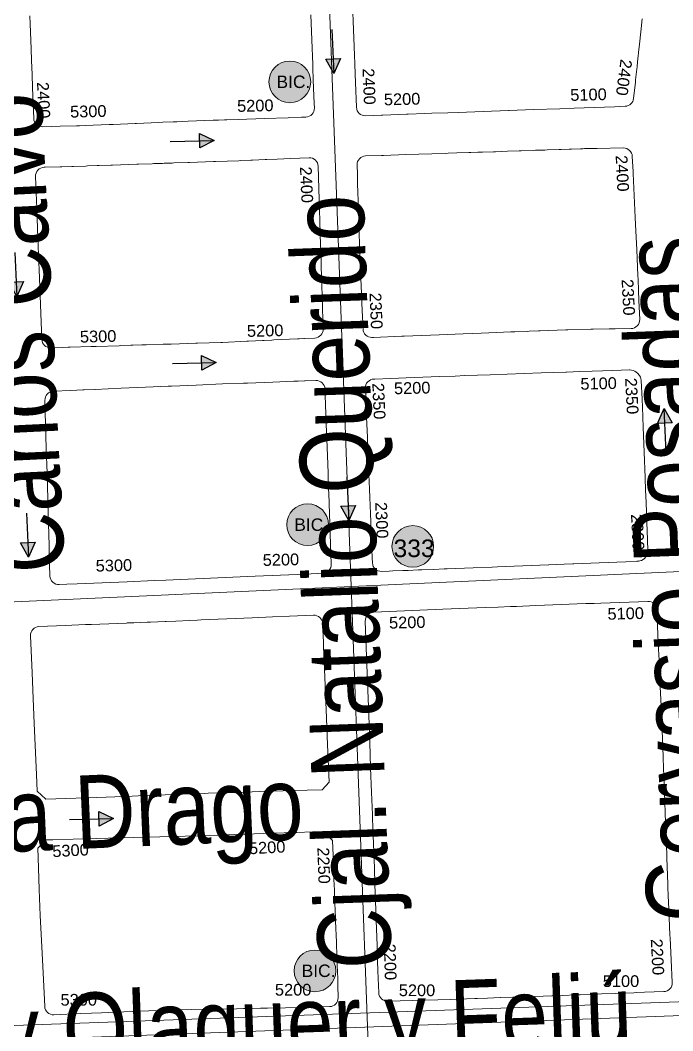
# Model space of a CAD drawing. Header units: millimetres. Extents: x 11558 to 23675, y 49449 to 61482.
# Drawn here: x 15388 to 15610.6, y 55767 to 56111.9 of the extents above; entities that cross this region are included whole.
import ezdxf

# ---------------------------------------------------------------- set-up
doc = ezdxf.new("R2010")
doc.units = ezdxf.units.MM
for name, color, linetype in [('0. plano base - nombres calles', 22, 'Continuous'), ('0. Plano Base - PLANO', 254, 'Continuous'), ('0. Plano base - sentido calles', 253, 'Continuous'), ('7. puesta en valor CC la lucila', 212, 'Continuous'), ('numeración', 7, 'Continuous')]:
    doc.layers.add(name, color=color, linetype=linetype)
doc.layers.add('Linea 707 - ex333', color=7, linetype='Continuous', true_color=0xad002b)
doc.layers.add('Linea 707 - ex333 -', color=7, linetype='Continuous', true_color=0x616161)
doc.layers.add('Linea Bicentenario Nueva', color=7, linetype='Continuous', true_color=0x0000cc, transparency=0.05)
doc.layers.add('Linea Bicentenario Original', color=7, linetype='Continuous', true_color=0x0000cc, transparency=0.5)
doc.layers.get('7. puesta en valor CC la lucila').off()
doc.styles.get("Standard").update_dxf_attribs({"font": 'arial.ttf'})

# ---------------------------------------------------------------- blocks, each defined once
blk = doc.blocks.new('MANZANAS')
at = {"layer": '0. Plano Base - PLANO', "color": 0, "linetype": 'Continuous', "lineweight": 5}
for points in [[(5635131.87, 6178135.07), (5635133.47, 6178130.96), (5635135, 6178127.04), (5635136.04, 6178124.39), (5635136.56, 6178123.06), (5635136.77, 6178122.53), (5635137.8, 6178119.88), (5635139.48, 6178115.58), (5635139.7, 6178115.02), (5635139.76, 6178114.86), (5635141.8, 6178109.64, -0.373016), (5635140.49, 6178105.94), (5635137.31, 6178104.14), (5635128.28, 6178099.03), (5635125.32, 6178097.35), (5635121.07, 6178094.94), (5635113.28, 6178090.53), (5635106.02, 6178086.43), (5635105.8, 6178086.3), (5635098.3, 6178082.05), (5635090.83, 6178077.82), (5635087.81, 6178076.12), (5635083.04, 6178073.41), (5635080.85, 6178072.17), (5635075.98, 6178069.41), (5635075.56, 6178069.17), (5635068.52, 6178065.18), (5635068.06, 6178064.91), (5635065.59, 6178063.5), (5635063.38, 6178062.26, -0.412824), (5635059.3, 6178063.38), (5635055.1, 6178070.76), (5635053.72, 6178073.18), (5635051.97, 6178076.25), (5635050.48, 6178078.86), (5635047.61, 6178083.89), (5635044.72, 6178088.97), (5635043.25, 6178091.54)], [(5635030.92, 6178084.19), (5635035.16, 6178076.74), (5635039.33, 6178069.41), (5635039.79, 6178068.61), (5635041.98, 6178064.76), (5635044.6, 6178060.17), (5635045.92, 6178057.85), (5635046.65, 6178056.56, -0.415357), (5635045.52, 6178052.46), (5635044.23, 6178051.74), (5635040.71, 6178049.75), (5635040.29, 6178049.52), (5635033.21, 6178045.52), (5635025.43, 6178041.13), (5635022.03, 6178039.21), (5635021.34, 6178038.81), (5635019.51, 6178037.78), (5635017.93, 6178036.89), (5635010.51, 6178032.68), (5635007.14, 6178030.74), (5635006.14, 6178030.16), (5635003.02, 6178028.37), (5635001.75, 6178027.64), (5634995.23, 6178023.88), (5634994.88, 6178023.69), (5634988.33, 6178019.92), (5634987.99, 6178019.72), (5634987.14, 6178019.24), (5634980.03, 6178015.21), (5634978.37, 6178014.24), (5634977.44, 6178013.72), (5634972.58, 6178011.02), (5634967.4, 6178008.15, -0.411281), (5634963.34, 6178009.29), (5634960.98, 6178013.43), (5634958.16, 6178018.4), (5634955.91, 6178022.34), (5634953.58, 6178026.45), (5634951.62, 6178029.89), (5634947.39, 6178037.34), (5634946.04, 6178039.7)]]:
    blk.add_lwpolyline(points, format="xyb", dxfattribs=at)
for points in [[(5635100.69, 6177996.41), (5635100.17, 6177996.12, -0.405751), (5635096.15, 6177997.27), (5635093.01, 6178002.72), (5635092.92, 6178002.87), (5635091.76, 6178004.9), (5635088.69, 6178010.23), (5635086.79, 6178013.53), (5635084.33, 6178017.81), (5635081.67, 6178022.57), (5635080.08, 6178025.4), (5635075.92, 6178032.83), (5635071.69, 6178040.39), (5635070.14, 6178043.15), (5635068.54, 6178046, -0.41422), (5635069.69, 6178050.09), (5635074.41, 6178052.73), (5635075.05, 6178053.07), (5635081.72, 6178056.82), (5635089.43, 6178061.15), (5635093.61, 6178063.49), (5635094.24, 6178063.84), (5635096.9, 6178065.36), (5635100.42, 6178067.33), (5635101.05, 6178067.68), (5635103.12, 6178068.85), (5635103.75, 6178069.21), (5635104.52, 6178069.66), (5635107.73, 6178071.45), (5635108.36, 6178071.81), (5635111.94, 6178073.84), (5635115.38, 6178075.76), (5635116, 6178076.12), (5635119.63, 6178078.18), (5635120.27, 6178078.52), (5635123.05, 6178080.08), (5635123.68, 6178080.44), (5635127.24, 6178082.47), (5635127.88, 6178082.82), (5635130.3, 6178084.18), (5635130.93, 6178084.54), (5635133.65, 6178086.07), (5635134.28, 6178086.42), (5635134.82, 6178086.74), (5635135.46, 6178087.08), (5635137.69, 6178088.28), (5635137.97, 6178088.44), (5635138.32, 6178088.63), (5635138.61, 6178088.78), (5635146.47, 6178093.03, -0.404698), (5635150.49, 6178091.9), (5635153.12, 6178087.39), (5635153.47, 6178086.79), (5635161.02, 6178073.83), (5635162.24, 6178071.74), (5635166.55, 6178064.35), (5635170.97, 6178056.71), (5635171.62, 6178055.57), (5635173.46, 6178052.34), (5635175.22, 6178049.26), (5635178.4, 6178043.68, -0.420077), (5635177.23, 6178039.56), (5635172.49, 6178036.98), (5635171.33, 6178036.35), (5635170.69, 6178036), (5635165.82, 6178033.35), (5635165.18, 6178033.01), (5635158.27, 6178029.24), (5635157.63, 6178028.9), (5635150.09, 6178024.61), (5635149.58, 6178024.3), (5635146.83, 6178022.72), (5635146.2, 6178022.37), (5635142.5, 6178020.28), (5635141.41, 6178019.64), (5635134.85, 6178015.91), (5635132.58, 6178014.62), (5635127.18, 6178011.54), (5635120.15, 6178007.52), (5635112.26, 6178003.03), (5635109.69, 6178001.55), (5635109.06, 6178001.19)], [(5635056.98, 6178039.49), (5635064.38, 6178026.27), (5635065.98, 6178023.42), (5635068.47, 6178018.96), (5635072.65, 6178011.5), (5635073.49, 6178010), (5635073.78, 6178009.46), (5635076.64, 6178004.36), (5635076.98, 6178003.75), (5635078.52, 6178001), (5635080.72, 6177997.06), (5635084.1, 6177991.03, -0.409136), (5635082.99, 6177986.97), (5635079.93, 6177985.19), (5635079.78, 6177985.1), (5635078.36, 6177984.28), (5635077.84, 6177983.98), (5635070.84, 6177979.9), (5635070.32, 6177979.61), (5635068.05, 6177978.28), (5635067.53, 6177977.98), (5635063.44, 6177975.6), (5635062.92, 6177975.3), (5635055.76, 6177971.14), (5635055.24, 6177970.84), (5635048.3, 6177966.94), (5635047.77, 6177966.65), (5635040.46, 6177962.55), (5635039.93, 6177962.26), (5635038.56, 6177961.49), (5635038.04, 6177961.2), (5635033.03, 6177958.39), (5635032.5, 6177958.09), (5635032.27, 6177957.96), (5635031.74, 6177957.67), (5635029.06, 6177956.16), (5635028.42, 6177955.81), (5635025.48, 6177954.16), (5635024.96, 6177953.87), (5635018.15, 6177950.05), (5635017.69, 6177949.79), (5635017.62, 6177949.76), (5635017.17, 6177949.5), (5635016.64, 6177949.2), (5635010.33, 6177945.67), (5635009.81, 6177945.38), (5635007.99, 6177944.36), (5635004.64, 6177942.48, -0.412343), (5635000.57, 6177943.61), (5634988.76, 6177964.35), (5634986.48, 6177968.35), (5634984.61, 6177971.64), (5634983.45, 6177973.68), (5634980.13, 6177979.5), (5634978.42, 6177982.5), (5634973.03, 6177991.97, -0.4179), (5634974.18, 6177996.08), (5634974.54, 6177996.28), (5634978.96, 6177998.76), (5634979.49, 6177999.06), (5634982.45, 6178000.71), (5634982.97, 6178001), (5634986.58, 6178003.03), (5634987.1, 6178003.32), (5634990.03, 6178004.96), (5634990.55, 6178005.26), (5634994.06, 6178007.23), (5634994.58, 6178007.53), (5634999.26, 6178010.17), (5635001.73, 6178011.57), (5635002.26, 6178011.86), (5635006.33, 6178014.16), (5635006.85, 6178014.46), (5635009.41, 6178015.91), (5635009.93, 6178016.2), (5635012.24, 6178017.5), (5635012.77, 6178017.8), (5635016.88, 6178020.13), (5635017.4, 6178020.42), (5635024.6, 6178024.49), (5635025.12, 6178024.78), (5635032.05, 6178028.7), (5635032.57, 6178028.99), (5635035.66, 6178030.75), (5635036.18, 6178031.06), (5635039.85, 6178033.17), (5635040.37, 6178033.47), (5635043.44, 6178035.23), (5635047.37, 6178037.5), (5635052.88, 6178040.64, -0.416425)], [(5635142.17, 6177928.07), (5635139.92, 6177926.79, -0.413978), (5635135.83, 6177927.9), (5635134.96, 6177929.42), (5635132.16, 6177934.33), (5635131.89, 6177934.8), (5635131.76, 6177935.01), (5635127.46, 6177942.54), (5635124.73, 6177947.31), (5635123.31, 6177949.78), (5635120.8, 6177954.18), (5635118.96, 6177957.39), (5635116.52, 6177961.65), (5635114.54, 6177965.12), (5635111.09, 6177971.14), (5635110, 6177973.04), (5635109.74, 6177973.5), (5635106.18, 6177979.72, -0.41547), (5635107.3, 6177983.82), (5635107.58, 6177983.98, 0.00002), (5635107.58, 6177983.98), (5635112.21, 6177986.61), (5635119.26, 6177990.61), (5635126.94, 6177994.97), (5635131.46, 6177997.54), (5635134.32, 6177999.16), (5635141.86, 6178003.43), (5635157, 6178011.99), (5635164.35, 6178016.15), (5635164.5, 6178016.24), (5635168.51, 6178018.51), (5635172.11, 6178020.54), (5635178.32, 6178024.05), (5635183.28, 6178026.85), (5635183.34, 6178026.89), (5635184.44, 6178027.22), (5635185.02, 6178027.26), (5635186.16, 6178027.11), (5635187.21, 6178026.66), (5635187.68, 6178026.33), (5635188.01, 6178025.97), (5635188.46, 6178025.48), (5635191.67, 6178019.87), (5635192.99, 6178017.55), (5635196.38, 6178011.61), (5635200.64, 6178004.16), (5635204.94, 6177996.63), (5635207.09, 6177992.84), (5635209.09, 6177989.35), (5635212.64, 6177983.13), (5635213.83, 6177981.04), (5635217.28, 6177974.98), (5635217.46, 6177974.42), (5635217.6, 6177973.98), (5635217.63, 6177972.92), (5635217.37, 6177971.9), (5635216.83, 6177970.99), (5635216.47, 6177970.6), (5635216.12, 6177970.35), (5635215.61, 6177969.99), (5635212.37, 6177968.14), (5635204.45, 6177963.62), (5635196.94, 6177959.33), (5635196.63, 6177959.15), (5635194.07, 6177957.7), (5635189.53, 6177955.1), (5635189.37, 6177955.01), (5635181.8, 6177950.69), (5635179.2, 6177949.21), (5635174.28, 6177946.4), (5635172.72, 6177945.51), (5635167.08, 6177942.29), (5635159.33, 6177937.86), (5635158.45, 6177937.36), (5635155.44, 6177935.64), (5635151.88, 6177933.61), (5635150.85, 6177933.02), (5635147.78, 6177931.27), (5635146.21, 6177930.38), (5635143.2, 6177928.66)], [(5635012.2, 6177929.7), (5635017.38, 6177932.69), (5635020.92, 6177934.73), (5635021.31, 6177934.96), (5635024.52, 6177936.8), (5635024.6, 6177936.85), (5635032.29, 6177941.28), (5635039.48, 6177945.43), (5635046.19, 6177949.3), (5635047.15, 6177949.85), (5635054.47, 6177954.07), (5635062.26, 6177958.52), (5635068.47, 6177962.04), (5635069.74, 6177962.76), (5635077.22, 6177967.01), (5635083.42, 6177970.56), (5635084.78, 6177971.3), (5635086.64, 6177972.36), (5635086.76, 6177972.43), (5635089.97, 6177974.25, -0.41446), (5635094.06, 6177973.12), (5635095.11, 6177971.28), (5635101.42, 6177960.14), (5635102.5, 6177958.24), (5635106.71, 6177950.8), (5635108.22, 6177948.14), (5635110.99, 6177943.25), (5635111.62, 6177942.15), (5635113.32, 6177939.14), (5635123.56, 6177921.05, -0.41233), (5635122.45, 6177916.98), (5635117.32, 6177914.03), (5635109.9, 6177909.76), (5635102.41, 6177905.45), (5635075.98, 6177890.25), (5635072.49, 6177888.25), (5635064.53, 6177883.67), (5635057.15, 6177879.43), (5635049.71, 6177875.15), (5635046.69, 6177873.41), (5635044.39, 6177872.09, -0.418203), (5635040.27, 6177873.23), (5635038.35, 6177876.68), (5635038.32, 6177876.73), (5635035.48, 6177881.83), (5635033.08, 6177886.14), (5635031.83, 6177888.39), (5635027.5, 6177896.16), (5635023.2, 6177903.88), (5635019.07, 6177911.29), (5635015.02, 6177918.56), (5635011.08, 6177925.64, -0.409925)], [(5635229.28, 6177958.47), (5635234.93, 6177948.65), (5635236.99, 6177945.08), (5635237.8, 6177943.68), (5635239.65, 6177940.46), (5635241.34, 6177937.53), (5635245.65, 6177930.03), (5635248.12, 6177925.64), (5635249.82, 6177922.77), (5635254.31, 6177914.87), (5635256.31, 6177911.35), (5635258.56, 6177907.38), (5635267.1, 6177892.36), (5635267.67, 6177891.36), (5635270.9, 6177885.66), (5635271.39, 6177884.81), (5635275.74, 6177877.15), (5635276.32, 6177876.11), (5635277.67, 6177873.75), (5635279.98, 6177869.67), (5635284.35, 6177862.08), (5635284.93, 6177861.1), (5635288.65, 6177854.74), (5635292.56, 6177848.05, -0.418052), (5635291.45, 6177843.92), (5635285.7, 6177840.66), (5635283.27, 6177839.28), (5635282.51, 6177838.85), (5635277.09, 6177835.77), (5635272.99, 6177833.45), (5635270.46, 6177832.01), (5635266.64, 6177829.84), (5635265.44, 6177829.16), (5635261.33, 6177826.83), (5635258.22, 6177825.06), (5635255.65, 6177823.61), (5635250.32, 6177820.58), (5635242.96, 6177816.4), (5635242.83, 6177816.33), (5635239.13, 6177814.23), (5635236.11, 6177812.52), (5635235.36, 6177812.1), (5635228, 6177807.98), (5635209.39, 6177797.61, -0.4124), (5635205.32, 6177798.76), (5635201.62, 6177805.3), (5635198.1, 6177811.54), (5635197.41, 6177812.76), (5635193.2, 6177820.22), (5635191.29, 6177823.6), (5635188.89, 6177827.85), (5635184.7, 6177835.28), (5635184.63, 6177835.39), (5635184.41, 6177835.78), (5635180.33, 6177842.96), (5635177.5, 6177847.96), (5635176.03, 6177850.54), (5635175.37, 6177851.7), (5635171.65, 6177858.26), (5635167.5, 6177865.58), (5635163.18, 6177873.2), (5635157.19, 6177883.73), (5635148.75, 6177898.66), (5635142.8, 6177909.16, -0.412992), (5635143.93, 6177913.24), (5635164.45, 6177924.97), (5635176.93, 6177932.1), (5635180.77, 6177934.3), (5635184.44, 6177936.4), (5635186.2, 6177937.4), (5635191.96, 6177940.69), (5635194.59, 6177942.19), (5635199.47, 6177944.98), (5635204.21, 6177947.67), (5635206.84, 6177949.16), (5635209.28, 6177950.54), (5635211.26, 6177951.67), (5635225.2, 6177959.58, -0.412433)], [(5635044.87, 6177856.2), (5635052.59, 6177860.64), (5635058.65, 6177864.1), (5635060.41, 6177865.1), (5635062.9, 6177866.52), (5635070.86, 6177871.06), (5635071.01, 6177871.15), (5635072.96, 6177872.27), (5635076.91, 6177874.52), (5635077.94, 6177875.1), (5635082.31, 6177877.61), (5635082.57, 6177877.75), (5635085.46, 6177879.41), (5635089.48, 6177881.72), (5635091.9, 6177883.11), (5635092.92, 6177883.69), (5635100.49, 6177888.05), (5635108.08, 6177892.41), (5635114.1, 6177895.86), (5635119.05, 6177898.7), (5635126.18, 6177902.8, -0.41453), (5635130.28, 6177901.69), (5635133.42, 6177896.19), (5635134.16, 6177894.9), (5635138.06, 6177888.1), (5635142.07, 6177881.1), (5635143.55, 6177878.51), (5635146.34, 6177873.64), (5635150.87, 6177865.74), (5635153.29, 6177861.52), (5635157.19, 6177854.71), (5635156.23, 6177851.32), (5635151.84, 6177848.86), (5635147.96, 6177846.69), (5635144.62, 6177844.82), (5635137.48, 6177840.83), (5635135.44, 6177839.68), (5635130.12, 6177836.7), (5635129.19, 6177836.18), (5635126.18, 6177834.5), (5635122.31, 6177832.32), (5635121.37, 6177831.79), (5635116.44, 6177828.99), (5635114.68, 6177827.99), (5635113.92, 6177827.56), (5635107.35, 6177823.83), (5635106.36, 6177823.27), (5635103.36, 6177821.57), (5635099.76, 6177819.52), (5635092.04, 6177815.14), (5635074.14, 6177804.97), (5635070.27, 6177806.06), (5635067.39, 6177811.05), (5635058.72, 6177826.13), (5635054.49, 6177833.47), (5635050.09, 6177841.11), (5635043.76, 6177852.11, -0.414546)], [(5635192.65, 6177786.8), (5635185.02, 6177782.58), (5635184.79, 6177782.46), (5635184.74, 6177782.43), (5635179.51, 6177779.57), (5635179.46, 6177779.54), (5635174.07, 6177776.6), (5635172.02, 6177775.48), (5635169.12, 6177773.9), (5635166.87, 6177772.67), (5635164.78, 6177771.53), (5635158.76, 6177768.24), (5635151.29, 6177764.16), (5635143.65, 6177759.98), (5635136.14, 6177755.74), (5635128.76, 6177751.5), (5635124.54, 6177749.08), (5635121.57, 6177747.36), (5635118.29, 6177745.48), (5635110.45, 6177740.97, -0.412742), (5635106.37, 6177742.07), (5635099.44, 6177753.98), (5635095.03, 6177761.56), (5635090.77, 6177768.88), (5635086.27, 6177776.63), (5635082.67, 6177783.05), (5635079.38, 6177788.91), (5635080.62, 6177792.73), (5635082.65, 6177793.86), (5635088.66, 6177797.18), (5635099.16, 6177802.98), (5635106.57, 6177807.09), (5635114.54, 6177811.5), (5635122.11, 6177815.72), (5635126.33, 6177818.09), (5635129.34, 6177819.79), (5635136.88, 6177824.03), (5635148.37, 6177830.5), (5635154.62, 6177834.02), (5635155, 6177834.23), (5635155.32, 6177834.41), (5635159.99, 6177837.04), (5635163.29, 6177838.9), (5635167.42, 6177837.55), (5635169.93, 6177833.14), (5635170.61, 6177831.94), (5635171.83, 6177829.78), (5635173.98, 6177825.99), (5635175.76, 6177822.86), (5635178.19, 6177818.59), (5635178.96, 6177817.23), (5635182.51, 6177811.04), (5635183.15, 6177809.92), (5635184.81, 6177807.02), (5635186.84, 6177803.47), (5635189.71, 6177798.32), (5635190.52, 6177796.92), (5635191.66, 6177794.83), (5635191.81, 6177794.55), (5635193.83, 6177790.86, -0.412952)]]:
    blk.add_lwpolyline(points, format="xyb", close=True, dxfattribs=at)
blk = doc.blocks.new('707 ida')
at = {"layer": 'Linea 707 - ex333', "lineweight": 211, "true_color": 0xededed}
h = blk.add_hatch(color=7, dxfattribs=at)
h.dxf.hatch_style = 1
edge = h.paths.add_edge_path()
edge.add_arc((-10.26, 6.45), 7.11, 0, 360)
at = {"layer": 'Linea 707 - ex333', "lineweight": 9}
blk.add_circle((-10.26, 6.45), 7.11, dxfattribs=at)
at = {"layer": 'Linea 707 - ex333', "lineweight": 211, "insert": (-16.82, 8.81), "char_height": 6, "attachment_point": 1}
blk.add_mtext_dynamic_manual_height_columns('333', width=27.2677, gutter_width=12.5, heights=[0], dxfattribs=at)
blk = doc.blocks.new('bic. nueva verde')
at = {"layer": 'Linea Bicentenario Nueva', "lineweight": 211, "true_color": 0xededed}
h = blk.add_hatch(color=7, dxfattribs=at)
h.dxf.hatch_style = 1
edge = h.paths.add_edge_path()
edge.add_arc((0, 0), 7.11, 0, 360)
at = {"layer": 'Linea Bicentenario Nueva', "color": 62, "lineweight": 9, "true_color": 0xa2c01b}
blk.add_circle((0, 0), 7.11, dxfattribs=at)
at = {"layer": 'Linea Bicentenario Nueva', "color": 62, "lineweight": 15, "true_color": 0xa2c01b, "insert": (-4.55, 2.15), "char_height": 4.25, "attachment_point": 1}
blk.add_mtext_dynamic_manual_height_columns('BIC.', width=16.4579, gutter_width=12.5, heights=[0], dxfattribs=at)

msp = doc.modelspace()

# ---------------------------------------------------------------- hatches: boundary and pattern name
at = {"layer": '0. Plano base - sentido calles', "linetype": 'Continuous', "lineweight": 25, "ltscale": 2, "true_color": 0x1a1a1a}
h = msp.add_hatch(color=250, dxfattribs=at)
h.dxf.hatch_style = 1
h.paths.add_polyline_path([(15494.92, 56093.67), (15497.2, 56098.78), (15494.7, 56098.67)])
h.paths.add_polyline_path([(15494.92, 56093.67), (15494.7, 56098.67), (15492.21, 56098.56)])
h = msp.add_hatch(color=250, dxfattribs=at)
h.dxf.hatch_style = 1
h.paths.add_polyline_path([(15454.15, 56070.88), (15449.09, 56073.27), (15449.15, 56070.77)])
h.paths.add_polyline_path([(15454.15, 56070.88), (15449.15, 56070.77), (15449.21, 56068.27)])
h = msp.add_hatch(color=250, dxfattribs=at)
h.dxf.hatch_style = 1
h.paths.add_polyline_path([(15386.8, 56017.64), (15389.08, 56022.75), (15386.59, 56022.64)])
h.paths.add_polyline_path([(15386.8, 56017.64), (15386.59, 56022.64), (15384.09, 56022.53)])
h = msp.add_hatch(color=250, dxfattribs=at)
h.dxf.hatch_style = 1
h.paths.add_polyline_path([(15454.88, 55995.06), (15449.82, 55997.44), (15449.88, 55994.94)])
h.paths.add_polyline_path([(15454.88, 55995.06), (15449.88, 55994.94), (15449.94, 55992.44)])
h = msp.add_hatch(color=250, dxfattribs=at)
h.dxf.hatch_style = 1
h.paths.add_polyline_path([(15607.66, 55979.32), (15605.38, 55974.22), (15607.88, 55974.33)])
h.paths.add_polyline_path([(15607.66, 55979.32), (15607.88, 55974.33), (15610.38, 55974.44)])
h = msp.add_hatch(color=250, dxfattribs=at)
h.dxf.hatch_style = 1
h.paths.add_polyline_path([(15500.08, 55941.11), (15502.36, 55946.21), (15499.87, 55946.11)])
h.paths.add_polyline_path([(15500.08, 55941.11), (15499.87, 55946.11), (15497.37, 55946)])
h = msp.add_hatch(color=250, dxfattribs=at)
h.dxf.hatch_style = 1
h.paths.add_polyline_path([(15390.81, 55928.66), (15393.09, 55933.76), (15390.59, 55933.65)])
h.paths.add_polyline_path([(15390.81, 55928.66), (15390.59, 55933.65), (15388.1, 55933.54)])
h = msp.add_hatch(color=250, dxfattribs=at)
h.dxf.hatch_style = 1
h.paths.add_polyline_path([(15419.85, 55839.41), (15414.79, 55841.8), (15414.85, 55839.3)])
h.paths.add_polyline_path([(15419.85, 55839.41), (15414.85, 55839.3), (15414.91, 55836.8)])

# ---------------------------------------------------------------- linework, layer by layer
at = {"layer": '0. Plano base - sentido calles', "color": 250, "linetype": 'Continuous', "lineweight": 25, "ltscale": 2, "true_color": 0x1a1a1a}
for points in [[(15494.27, 56108.66), (15494.92, 56093.67), (15492.21, 56098.56), (15497.2, 56098.78), (15494.92, 56093.67)], [(15439.15, 56070.54), (15454.15, 56070.88), (15449.21, 56068.27), (15449.09, 56073.27), (15454.15, 56070.88)], [(15386.15, 56032.63), (15386.8, 56017.64), (15384.09, 56022.53), (15389.08, 56022.75), (15386.8, 56017.64)], [(15439.88, 55994.71), (15454.88, 55995.06), (15449.94, 55992.44), (15449.82, 55997.44), (15454.88, 55995.06)], [(15608.32, 55964.34), (15607.66, 55979.32), (15610.38, 55974.44), (15605.38, 55974.22), (15607.66, 55979.32)], [(15499.43, 55956.1), (15500.08, 55941.11), (15497.37, 55946), (15502.36, 55946.21), (15500.08, 55941.11)], [(15390.16, 55943.64), (15390.81, 55928.66), (15388.1, 55933.54), (15393.09, 55933.76), (15390.81, 55928.66)], [(15404.85, 55839.06), (15419.85, 55839.41), (15414.91, 55836.8), (15414.79, 55841.8), (15419.85, 55839.41)]]:
    msp.add_lwpolyline(points, dxfattribs=at)
at = {"layer": 'Linea 707 - ex333', "lineweight": 15}
msp.add_lwpolyline([(15906.22, 56238.18), (16063.64, 55966.07), (16065.46, 55944.32), (15256.11, 55907.43), (15248.88, 55820.55), (15231.47, 55817.74), (15084.35, 55793.71), (14986.69, 55777.92), (14883.9, 55760.72), (14851.28, 55755.53), (14829.26, 55752.87), (14762.73, 55723.64), (14605.22, 55653.68), (14570.88, 55638.74), (14526.01, 55617.62), (14403.83, 55564.06), (14391.09, 55558.38), (14418.69, 56035.24), (14434.01, 56302.72)], dxfattribs=at)
at = {"layer": 'Linea 707 - ex333 -', "lineweight": 15}
msp.add_lwpolyline([(15004.08, 58006.28), (15054.81, 57852.71), (15244.59, 57103.36), (15293.85, 57066.81), (15041.63, 56739.12), (14859.16, 56708.95), (14685.35, 56789.76), (14378.63, 56704.23), (14437.37, 56497.75), (14423.5, 56295.82), (14380.05, 55543.62), (14849.02, 55741.12), (15259.02, 55813.38), (15254.74, 55758.99), (16074.96, 55789.16), (16068.71, 55940.22), (16290.82, 55948.33), (16284.29, 56100.61), (16770.05, 56119.2)], dxfattribs=at)
at = {"layer": 'Linea Bicentenario Nueva', "color": 62, "lineweight": 15, "true_color": 0xa2c01b}
msp.add_lwpolyline([(19819.9, 57016.86), (16121.28, 56984.13), (15670.04, 56887.97), (15613.8, 56792.68), (15366.73, 56219), (15381.35, 56214.88), (15489.61, 56218.92), (15501.1, 55912.69), (15523.64, 55303.29), (15464.79, 55301.52), (15471.57, 55091.39)], dxfattribs=at)
at = {"layer": 'Linea Bicentenario Original', "color": 14, "lineweight": 15, "true_color": 0x8c0d0d}
msp.add_lwpolyline([(15474.96, 54947.17), (15468.93, 55089.76), (15461.99, 55309.98), (15977.84, 55329.01), (15960.47, 55789.33), (15248.52, 55763.91), (15288.68, 56244.77), (15306.84, 56249.45), (15374.45, 56229.18), (15460.68, 56430.05), (14880.38, 56875.57), (14873.65, 56880.39), (14661.17, 56833), (14471.07, 57529.64), (14658.37, 57592.11), (14605.15, 57763.93)], dxfattribs=at)

# ---------------------------------------------------------------- block references
at = {"layer": '0. Plano Base - PLANO', "color": 28, "lineweight": 5, "true_color": 0x0d0d0d, "rotation": 332.5463477508169}
msp.add_blockref('MANZANAS', (-7833237.48, -2828296.13), dxfattribs=at)
at = {"layer": '7. puesta en valor CC la lucila', "color": 250, "lineweight": 30, "rotation": 332.5463477508169}
msp.add_blockref('MANZANAS', (-7833237.48, -2828296.13), dxfattribs=at)
at = {"layer": 'Linea 707 - ex333', "lineweight": 15}
msp.add_blockref('707 ida', (15532.17, 55925.85), dxfattribs=at)
at = {"layer": 'Linea Bicentenario Nueva', "lineweight": 15}
for p in [(15479.96, 56090.84), (15486.02, 55939.71), (15488.53, 55787.46)]:
    msp.add_blockref('bic. nueva verde', p, dxfattribs=at)

# ---------------------------------------------------------------- texts
at = {"layer": '0. plano base - nombres calles', "color": 250, "lineweight": 15, "true_color": 0x1a1a1a, "char_height": 25, "attachment_point": 1}
for s, insert, rotation in [('{\\fArial Narrow|b0|i0|c0|p34;Carlos Calvo}', (15378.24, 55922.6), 92.7853), ('{\\fArial Narrow|b0|i0|c0|p34;Cjal. Natalio Querido}', (15489.76, 55787.65), 92.1074), ('{\\fArial Narrow|b0|i0|c0|p34;Gervasio Posadas}', (15601.85, 55803.7), 92.1074), ('{\\fArial Narrow|b0|i0|c0|p34;Luis María Drago}', (15264.54, 55847.93), 2.4586), ('{\\fArial Narrow|b0|i0|c0|p34;Virrey Olaguer y Feliú}', (15319.37, 55776.84), 1.9619)]:
    msp.add_mtext_dynamic_manual_height_columns(s, width=329.255, gutter_width=12.5, heights=[0], dxfattribs=dict(at, insert=insert, rotation=rotation))
at = {"layer": 'numeración', "color": 251, "true_color": 0x606162, "char_height": 4, "attachment_point": 1}
for s, insert, rotation in [('\\pt12;2400', (15596.77, 56098.22), 262.3884), ('\\pt12;2400', (15508.73, 56095.56), 272.5106), ('\\pt12;2400', (15397.71, 56090.88), 272.5106), ('5200', (15511.99, 56086.8), 1.3691), ('5100', (15575.57, 56088.34), 1.3691), ('5300', (15404.95, 56082.63), 1.3691), ('5200', (15461.92, 56084.58), 1.3691), ('2400', (15595.08, 56065.91), 272.9402), ('\\pt12;2400', (15487.4, 56062.01), 272.5106), ('2350', (15597.11, 56023.62), 272.9402), ('\\pt12;2350', (15511.12, 56018.97), 272.5106), ('5200', (15465.28, 56007.8), 1.3691), ('5300', (15408.31, 56005.84), 1.3691), ('5100', (15579.02, 55989.77), 1.3691), ('\\pt12;2350', (15512.08, 55988.17), 272.5106), ('5200', (15515.44, 55988.23), 1.3691), ('2350', (15598.31, 55989.92), 272.9402), ('\\pt12;2300', (15513.05, 55947.54), 272.5106), ('2300', (15600.31, 55943.48), 272.9402), ('5300', (15413.69, 55927.68), 1.3691), ('5200', (15470.66, 55929.63), 1.3691), ('5100', (15588.26, 55911.27), 1.3691), ('5200', (15513.75, 55908.23), 1.3691), ('5200', (15465.92, 55831.23), 2.962), ('5300', (15398.84, 55830.25), 2.962), ('2250', (15493.35, 55829.66), 271.7943), ('2200', (15607.06, 55798.5), 272.9402), ('2200', (15516.01, 55796.76), 271.7943)]:
    msp.add_mtext_dynamic_manual_height_columns(s, width=16.0314, gutter_width=12.5, heights=[0], dxfattribs=dict(at, insert=insert, rotation=rotation))
for s, insert in [('5200', (15474.87, 55783.02)), ('5200', (15517.13, 55782.83)), ('5100', (15586.71, 55785.95)), ('5300', (15401.74, 55779.59))]:
    msp.add_mtext_dynamic_manual_height_columns(s, width=16.0314, gutter_width=12.5, heights=[0], dxfattribs=dict(at, insert=insert))

doc.saveas('drawing.dxf')
